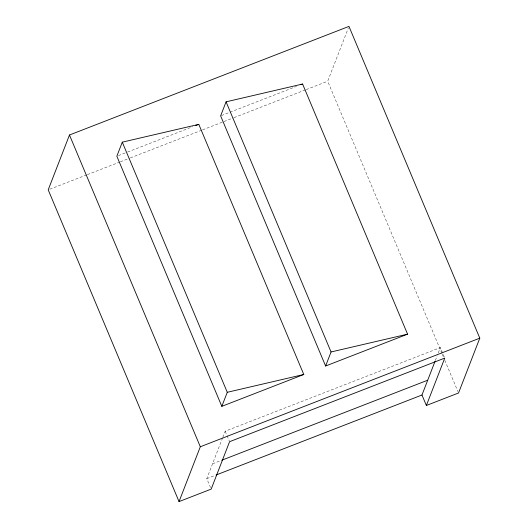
<?xml version="1.0" encoding="UTF-8"?>
<svg xmlns="http://www.w3.org/2000/svg" width="528" height="528" viewBox="0 0 528 528"><rect width="100%" height="100%" fill="white"/><g stroke="black" fill="none" stroke-linecap="round" stroke-linejoin="round"><path stroke-width="0.4" stroke-dasharray="2.64 1.98" d="M441.929 353.456L327.69 81.239L348.374 27.925M210.56 487.608L206.791 478.625L222.532 438.042M222.823 437.283L225.179 431.218L440.359 347.602L444.444 357.337M435.356 360.492L437.125 355.945M438.299 352.909L440.359 347.602M118.378 155.608L126.806 152.335M127.571 152.038L192.68 126.733M221.397 115.579L296.465 86.407M49.738 189.248L86.592 174.926M87.364 174.629L119.612 162.096M120.377 161.799L129.591 158.215M130.363 157.918L201.769 130.172M202.534 129.875L223.265 121.816M224.037 121.519L233.251 117.942M234.016 117.638L305.428 89.892M306.194 89.595L327.69 81.239M212.533 463.822L220.216 460.838M206.791 478.625L215.246 475.339M442.253 354.215L443.527 357.258M444.807 360.301L457.888 391.472M225.179 431.218L226.75 434.96M227.066 435.712L229.264 440.953"/><path stroke-width="0.79" d="M69.472 135.003L48.206 189.842L179.038 501.6L211.193 489.106L229.581 441.698L444.761 358.083L426.373 405.491L458.528 392.997L479.794 338.158L348.962 26.4L69.472 135.003L200.31 446.761L179.038 501.6M122.291 142.157L116.846 156.202L221.819 406.342L303.785 374.491L198.805 124.357L122.291 142.157L227.271 392.297L221.819 406.342M226.076 101.831L220.631 115.876L325.604 366.016L407.57 334.165L302.597 84.025L226.076 101.831L331.056 351.971L325.604 366.016M426.373 405.491L421.971 395.01L435.065 361.251M195.743 125.545L198.805 124.357M301.059 84.619L302.597 84.025M200.31 446.761L479.794 338.158M221.753 460.238L427.713 380.206M216.011 475.042L421.971 395.01M331.056 351.971L407.57 334.165M227.271 392.297L303.785 374.491"/></g></svg>
